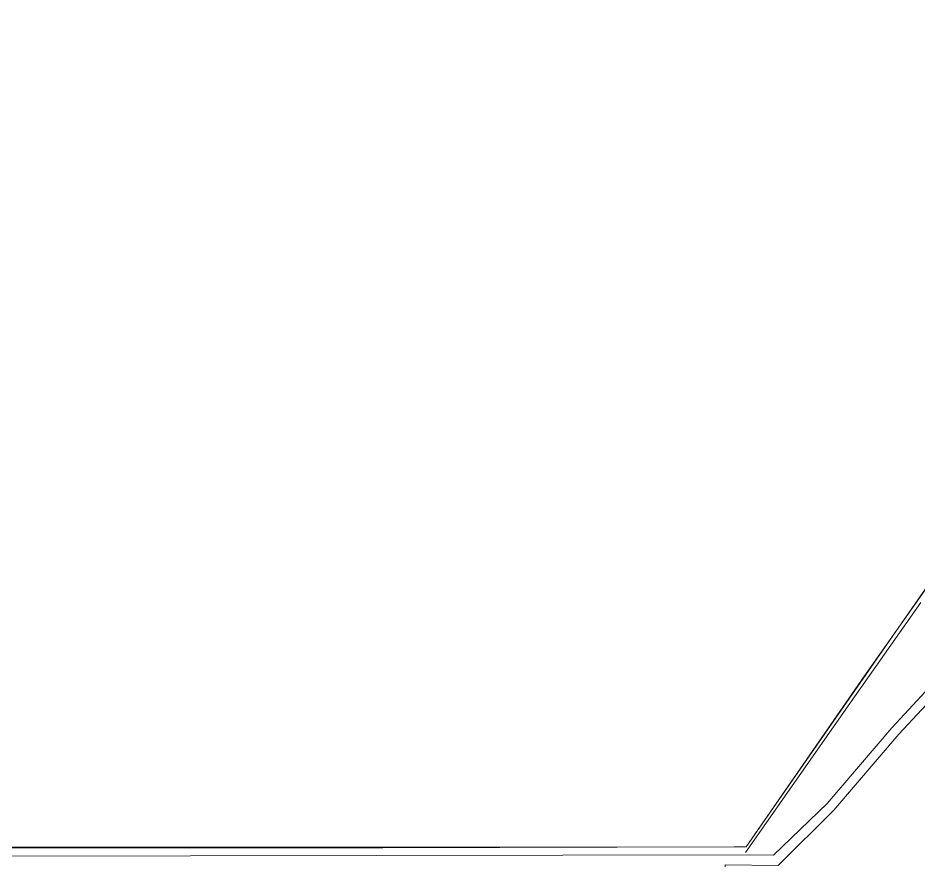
# Model space of a CAD drawing. Header units: millimetres. Extents: x 833924389 to 835767163, y 817400000 to 818811854.
# Drawn here: x 834099211 to 834274033, y 818269303 to 818432854 of the extents above; entities that cross this region are included whole.
import ezdxf

# ---------------------------------------------------------------- set-up
doc = ezdxf.new("R2010")
doc.units = ezdxf.units.MM
doc.header["$LTSCALE"] = 10
doc.header["$MEASUREMENT"] = 0
doc.layers.add('01_Base_Plan', color=5, linetype='Continuous', lineweight=5)

msp = doc.modelspace()

# ---------------------------------------------------------------- linework, layer by layer
at = {"layer": '01_Base_Plan'}
for p, q in [((834240488, 818272051), (834352151, 818432854)), ((834240371, 818270948), (834261535, 818301167)), ((834018435, 818271926), (834240488, 818272051))]:
    msp.add_line(p, q, dxfattribs=at)
at = {"layer": '01_Base_Plan', "flags": 128}
for points in [[(834342235, 818371929), (834341993, 818371601), (834337091, 818365697), (834270118, 818293917), (834257539, 818279193), (834246691, 818268440), (834236409, 818268584), (834236405, 818266494), (834245936, 818266556), (834245996, 818257315)], [(834238178, 818272044), (834240488, 818272051), (834263359, 818305020), (834285430, 818336381), (834287904, 818339965), (834300212, 818357796), (834301332, 818359418)], [(834018452, 818271932), (834018730, 818271931), (834093762, 818271820), (834150000, 818271828), (834170012, 818271830), (834238178, 818272044), (834240488, 818272051), (834263359, 818305020), (834285430, 818336381)], [(834274379, 818319423), (834261535, 818301167)], [(834011021, 818267534), (834011997, 818269747), (834016398, 818270187), (834026361, 818270126), (834060328, 818270142), (834241089, 818270515), (834245824, 818270449), (834256229, 818280430), (834268773, 818295113), (834288293, 818316210)], [(834018452, 818271932), (834170012, 818271830), (834238178, 818272044)]]:
    msp.add_lwpolyline(points, dxfattribs=at)
at = {"layer": '01_Base_Plan', "linetype": 'Continuous', "flags": 128}
msp.add_lwpolyline([(834018452, 818271932), (834018730, 818271931), (834093762, 818271820), (834150000, 818271828), (834170012, 818271830), (834238178, 818272044), (834240488, 818272051), (834263359, 818305020), (834285430, 818336381)], dxfattribs=at)

doc.saveas('drawing.dxf')
